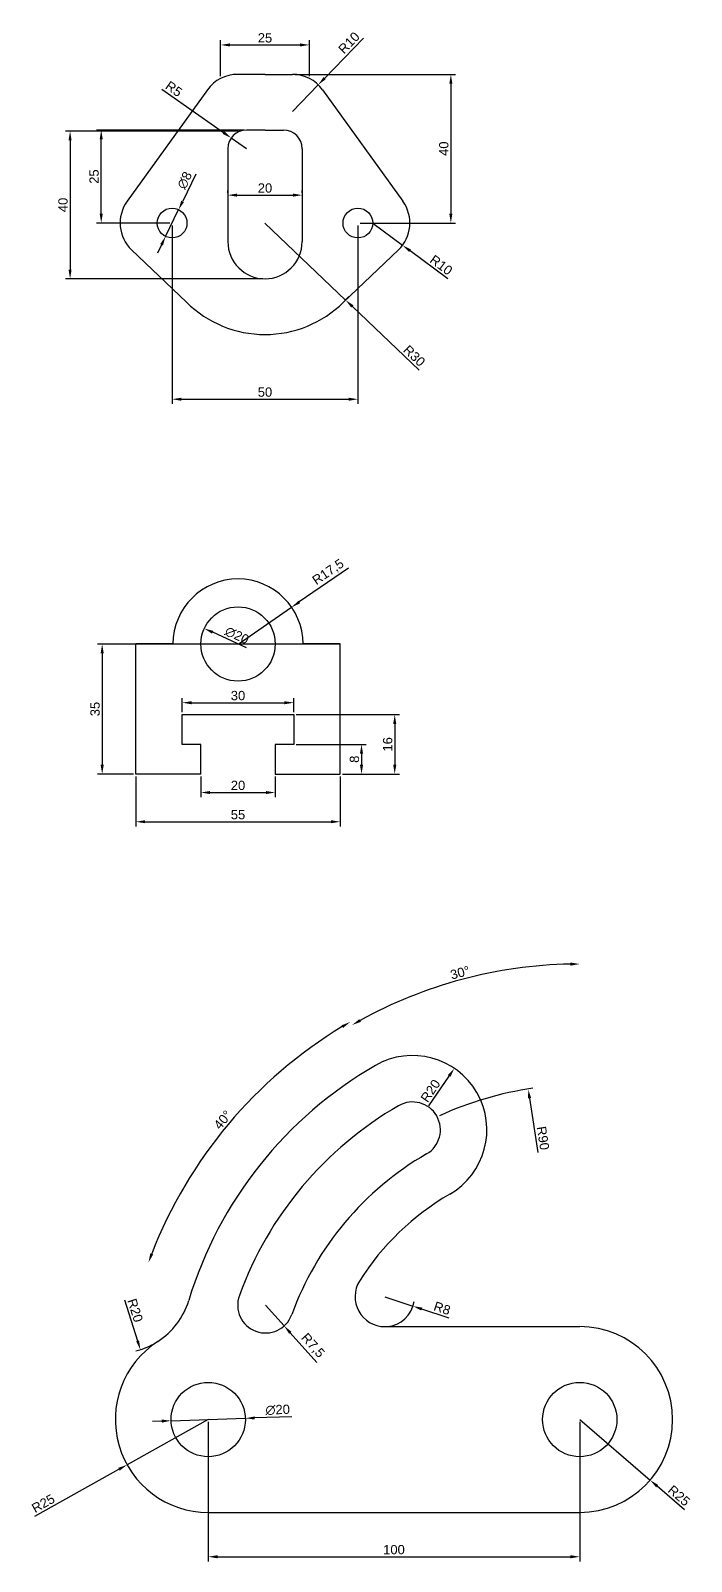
# Model space of a CAD drawing. Header units: millimetres. Extents: x 2424 to 5239, y 901 to 2022.
# Drawn here: x 3928.8 to 4106.6, y 1190.3 to 1602.2 of the extents above; entities that cross this region are included whole.
import ezdxf

# ---------------------------------------------------------------- set-up
doc = ezdxf.new("R2010")
doc.units = ezdxf.units.MM
doc.styles.get("Standard").update_dxf_attribs({"font": 'arial.ttf'})
doc.dimstyles.new('ISO-25', dxfattribs={"dimtxt": 2.5, "dimasz": 2.5, "dimexe": 1.25, "dimexo": 0.625, "dimtad": 1, "dimtxsty": 'Standard', "dimcen": 2.5, "dimadec": 0, "dimazin": 0, "dimtfac": 1, "dimtmove": 0, "dimatfit": 3, "dimfxl": 1, "dimarcsym": 0})

# ---------------------------------------------------------------- blocks, each defined once
blk = doc.blocks.new('*D172')
at = {"color": 0, "lineweight": -2, "transparency": 16777216}
for p, q in [((3986.25, 1575.43), (3946.54, 1575.43)), ((3947.79, 1552.93), (3947.79, 1572.93)), ((3966.25, 1550.43), (3946.54, 1550.43))]:
    blk.add_line(p, q, dxfattribs=at)
at = {"color": 0, "transparency": 16777216}
for points in [[(3947.37, 1572.93), (3948.21, 1572.93), (3947.79, 1575.43)], [(3947.37, 1552.93), (3948.21, 1552.93), (3947.79, 1550.43)]]:
    blk.add_solid(points, dxfattribs=at)
at = {"layer": 'Defpoints', "color": 0, "transparency": 16777216}
for p in [(3947.79, 1575.43), (3986.87, 1575.43), (3966.87, 1550.43)]:
    blk.add_point(p, dxfattribs=at)
at = {"color": 0, "transparency": 16777216, "insert": (3945.89, 1562.93), "char_height": 2.5, "attachment_point": 5, "rotation": 90}
blk.add_mtext('25', dxfattribs=at)
blk = doc.blocks.new('*D173')
at = {"color": 0, "lineweight": -2, "transparency": 16777216}
for p, q in [((3984.62, 1575.16), (3938.16, 1575.16)), ((3939.41, 1572.66), (3939.41, 1537.93)), ((3991.25, 1535.43), (3938.16, 1535.43))]:
    blk.add_line(p, q, dxfattribs=at)
at = {"color": 0, "transparency": 16777216}
for points in [[(3938.99, 1572.66), (3939.82, 1572.66), (3939.41, 1575.16)], [(3938.99, 1537.93), (3939.82, 1537.93), (3939.41, 1535.43)]]:
    blk.add_solid(points, dxfattribs=at)
at = {"layer": 'Defpoints', "color": 0, "transparency": 16777216}
for p in [(3985.25, 1575.16), (3939.41, 1535.43), (3991.87, 1535.43)]:
    blk.add_point(p, dxfattribs=at)
at = {"color": 0, "transparency": 16777216, "insert": (3937.5, 1555.3), "char_height": 2.5, "attachment_point": 5, "rotation": 90}
blk.add_mtext('40', dxfattribs=at)
blk = doc.blocks.new('*D174')
at = {"color": 0, "lineweight": -2, "transparency": 16777216}
for p, q in [((3966.87, 1549.81), (3966.87, 1501.78)), ((4016.87, 1549.81), (4016.87, 1501.78)), ((3969.37, 1503.03), (4014.37, 1503.03))]:
    blk.add_line(p, q, dxfattribs=at)
at = {"color": 0, "transparency": 16777216}
for points in [[(3969.37, 1503.44), (3969.37, 1502.61), (3966.87, 1503.03)], [(4014.37, 1503.44), (4014.37, 1502.61), (4016.87, 1503.03)]]:
    blk.add_solid(points, dxfattribs=at)
at = {"layer": 'Defpoints', "color": 0, "transparency": 16777216}
for p in [(3966.87, 1550.43), (4016.87, 1550.43), (4016.87, 1503.03)]:
    blk.add_point(p, dxfattribs=at)
at = {"color": 0, "transparency": 16777216, "insert": (3991.87, 1504.93), "char_height": 2.5, "attachment_point": 5}
blk.add_mtext('50', dxfattribs=at)
blk = doc.blocks.new('*D175')
at = {"color": 0, "lineweight": -2, "transparency": 16777216}
for p, q in [((3981.87, 1558.56), (3981.87, 1559.18)), ((3984.37, 1557.93), (3999.37, 1557.93)), ((4001.87, 1558.56), (4001.87, 1559.18))]:
    blk.add_line(p, q, dxfattribs=at)
at = {"color": 0, "transparency": 16777216}
for points in [[(3984.37, 1558.35), (3984.37, 1557.52), (3981.87, 1557.93)], [(3999.37, 1558.35), (3999.37, 1557.52), (4001.87, 1557.93)]]:
    blk.add_solid(points, dxfattribs=at)
at = {"layer": 'Defpoints', "color": 0, "transparency": 16777216}
for p in [(3981.87, 1557.93), (4001.87, 1557.93), (4001.87, 1557.93)]:
    blk.add_point(p, dxfattribs=at)
at = {"color": 0, "transparency": 16777216, "insert": (3991.87, 1559.84), "char_height": 2.5, "attachment_point": 5}
blk.add_mtext('20', dxfattribs=at)
blk = doc.blocks.new('*D176')
at = {"color": 0, "lineweight": -2, "transparency": 16777216}
for p, q in [((3999.88, 1590.43), (4043.15, 1590.43)), ((4041.9, 1587.93), (4041.9, 1552.93)), ((4017.5, 1550.43), (4043.15, 1550.43))]:
    blk.add_line(p, q, dxfattribs=at)
at = {"color": 0, "transparency": 16777216}
for points in [[(4041.48, 1587.93), (4042.31, 1587.93), (4041.9, 1590.43)], [(4041.48, 1552.93), (4042.31, 1552.93), (4041.9, 1550.43)]]:
    blk.add_solid(points, dxfattribs=at)
at = {"layer": 'Defpoints', "color": 0, "transparency": 16777216}
for p in [(3999.25, 1590.43), (4016.87, 1550.43), (4041.9, 1550.43)]:
    blk.add_point(p, dxfattribs=at)
at = {"color": 0, "transparency": 16777216, "insert": (4040, 1570.43), "char_height": 2.5, "attachment_point": 5, "rotation": 90}
blk.add_mtext('40', dxfattribs=at)
blk = doc.blocks.new('*D177')
at = {"color": 0, "lineweight": -2, "transparency": 16777216}
for p, q in [((3979.94, 1589.96), (3979.94, 1599.59)), ((3982.44, 1598.34), (4001.31, 1598.34)), ((4003.81, 1589.96), (4003.81, 1599.59))]:
    blk.add_line(p, q, dxfattribs=at)
at = {"color": 0, "transparency": 16777216}
for points in [[(3982.44, 1598.76), (3982.44, 1597.93), (3979.94, 1598.34)], [(4001.31, 1598.76), (4001.31, 1597.93), (4003.81, 1598.34)]]:
    blk.add_solid(points, dxfattribs=at)
at = {"layer": 'Defpoints', "color": 0, "transparency": 16777216}
for p in [(4003.81, 1598.34), (3979.94, 1589.34), (4003.81, 1589.34)]:
    blk.add_point(p, dxfattribs=at)
at = {"color": 0, "transparency": 16777216, "insert": (3991.87, 1600.24), "char_height": 2.5, "attachment_point": 5}
blk.add_mtext('25', dxfattribs=at)
blk = doc.blocks.new('*D178')
at = {"color": 0, "lineweight": -2, "transparency": 16777216}
for p, q in [((4018.36, 1600.19), (4007.94, 1589.42)), ((3999.25, 1580.43), (4006.2, 1587.62))]:
    blk.add_line(p, q, dxfattribs=at)
at = {"color": 0, "transparency": 16777216}
blk.add_solid([(4007.64, 1589.71), (4008.24, 1589.13), (4006.2, 1587.62)], dxfattribs=at)
at = {"layer": 'Defpoints', "color": 0, "transparency": 16777216}
for p in [(4006.2, 1587.62), (3999.25, 1580.43)]:
    blk.add_point(p, dxfattribs=at)
at = {"color": 0, "transparency": 16777216, "insert": (4014.48, 1598.92), "char_height": 2.5, "attachment_point": 5, "rotation": 45.9678}
blk.add_mtext('R10', dxfattribs=at)
blk = doc.blocks.new('*D179')
at = {"color": 0, "lineweight": -2, "transparency": 16777216}
for p, q in [((4020.87, 1550.43), (4028.9, 1544.47)), ((4041.07, 1535.45), (4030.91, 1542.98))]:
    blk.add_line(p, q, dxfattribs=at)
at = {"color": 0, "transparency": 16777216}
blk.add_solid([(4031.16, 1543.32), (4030.66, 1542.65), (4028.9, 1544.47)], dxfattribs=at)
at = {"layer": 'Defpoints', "color": 0, "transparency": 16777216}
for p in [(4020.87, 1550.43), (4028.9, 1544.47)]:
    blk.add_point(p, dxfattribs=at)
at = {"color": 0, "transparency": 16777216, "insert": (4039.3, 1539.12), "char_height": 2.5, "attachment_point": 5, "rotation": 323.4176}
blk.add_mtext('R10', dxfattribs=at)
blk = doc.blocks.new('*D180')
at = {"color": 0, "lineweight": -2, "transparency": 16777216}
for p, q in [((3991.87, 1550.43), (4013.57, 1529.72)), ((4033.36, 1510.83), (4015.38, 1527.99))]:
    blk.add_line(p, q, dxfattribs=at)
blk.add_arc((3991.87, 1550.43), 30, 315.8858, 318.7174, dxfattribs=at)
at = {"color": 0, "transparency": 16777216}
blk.add_solid([(4015.67, 1528.29), (4015.09, 1527.69), (4013.57, 1529.72)], dxfattribs=at)
at = {"layer": 'Defpoints', "color": 0, "transparency": 16777216}
for p in [(3991.87, 1550.43), (4013.57, 1529.72)]:
    blk.add_point(p, dxfattribs=at)
at = {"color": 0, "transparency": 16777216, "insert": (4032.06, 1514.7), "char_height": 2.5, "attachment_point": 5, "rotation": 316.33}
blk.add_mtext('R30', dxfattribs=at)
blk = doc.blocks.new('*D181')
at = {"color": 0, "lineweight": -2, "transparency": 16777216}
for p, q in [((3964.09, 1586.49), (3980.74, 1574.75)), ((3986.87, 1570.43), (3982.79, 1573.31))]:
    blk.add_line(p, q, dxfattribs=at)
at = {"color": 0, "transparency": 16777216}
blk.add_solid([(3980.98, 1575.09), (3980.5, 1574.41), (3982.79, 1573.31)], dxfattribs=at)
at = {"layer": 'Defpoints', "color": 0, "transparency": 16777216}
for p in [(3982.79, 1573.31), (3986.87, 1570.43)]:
    blk.add_point(p, dxfattribs=at)
at = {"color": 0, "transparency": 16777216, "insert": (3967.35, 1586.51), "char_height": 2.5, "attachment_point": 5, "rotation": 324.8285}
blk.add_mtext('R5', dxfattribs=at)
blk = doc.blocks.new('*D182')
at = {"color": 0, "lineweight": -2, "transparency": 16777216}
for p, q in [((3973.26, 1563.58), (3969.72, 1556.28)), ((3965.12, 1546.84), (3968.62, 1554.03)), ((3964.03, 1544.59), (3962.94, 1542.34))]:
    blk.add_line(p, q, dxfattribs=at)
at = {"color": 0, "transparency": 16777216}
for points in [[(3969.34, 1556.46), (3970.09, 1556.1), (3968.62, 1554.03)], [(3963.66, 1544.77), (3964.41, 1544.41), (3965.12, 1546.84)]]:
    blk.add_solid(points, dxfattribs=at)
at = {"layer": 'Defpoints', "color": 0, "transparency": 16777216}
for p in [(3968.62, 1554.03), (3965.12, 1546.84)]:
    blk.add_point(p, dxfattribs=at)
at = {"color": 0, "transparency": 16777216, "insert": (3970.26, 1561.91), "char_height": 2.5, "attachment_point": 5, "rotation": 64.0716}
blk.add_mtext('∅8', dxfattribs=at)
blk = doc.blocks.new('*D183')
at = {"color": 0, "lineweight": -2, "transparency": 16777216}
for p, q in [((3974.61, 1401.55), (3974.61, 1395.96)), ((3994.61, 1401.55), (3994.61, 1395.96)), ((3977.11, 1397.21), (3992.11, 1397.21))]:
    blk.add_line(p, q, dxfattribs=at)
at = {"color": 0, "transparency": 16777216}
for points in [[(3977.11, 1397.63), (3977.11, 1396.8), (3974.61, 1397.21)], [(3992.11, 1397.63), (3992.11, 1396.8), (3994.61, 1397.21)]]:
    blk.add_solid(points, dxfattribs=at)
at = {"layer": 'Defpoints', "color": 0, "transparency": 16777216}
for p in [(3974.61, 1402.17), (3994.61, 1402.17), (3994.61, 1397.21)]:
    blk.add_point(p, dxfattribs=at)
at = {"color": 0, "transparency": 16777216, "insert": (3984.61, 1399.12), "char_height": 2.5, "attachment_point": 5}
blk.add_mtext('20', dxfattribs=at)
blk = doc.blocks.new('*D184')
at = {"color": 0, "lineweight": -2, "transparency": 16777216}
for p, q in [((3957.11, 1401.55), (3957.11, 1388.1)), ((4012.11, 1401.55), (4012.11, 1388.1)), ((3959.61, 1389.35), (4009.61, 1389.35))]:
    blk.add_line(p, q, dxfattribs=at)
at = {"color": 0, "transparency": 16777216}
for points in [[(3959.61, 1389.77), (3959.61, 1388.94), (3957.11, 1389.35)], [(4009.61, 1389.77), (4009.61, 1388.94), (4012.11, 1389.35)]]:
    blk.add_solid(points, dxfattribs=at)
at = {"layer": 'Defpoints', "color": 0, "transparency": 16777216}
for p in [(3957.11, 1402.17), (4012.11, 1402.17), (4012.11, 1389.35)]:
    blk.add_point(p, dxfattribs=at)
at = {"color": 0, "transparency": 16777216, "insert": (3984.61, 1391.25), "char_height": 2.5, "attachment_point": 5}
blk.add_mtext('55', dxfattribs=at)
blk = doc.blocks.new('*D185')
at = {"color": 0, "lineweight": -2, "transparency": 16777216}
for p, q in [((4011.48, 1437.17), (3946.8, 1437.17)), ((3948.05, 1434.67), (3948.05, 1404.67)), ((3956.48, 1402.17), (3946.8, 1402.17))]:
    blk.add_line(p, q, dxfattribs=at)
at = {"color": 0, "transparency": 16777216}
for points in [[(3947.63, 1434.67), (3948.47, 1434.67), (3948.05, 1437.17)], [(3947.63, 1404.67), (3948.47, 1404.67), (3948.05, 1402.17)]]:
    blk.add_solid(points, dxfattribs=at)
at = {"layer": 'Defpoints', "color": 0, "transparency": 16777216}
for p in [(4012.11, 1437.17), (3948.05, 1402.17), (3957.11, 1402.17)]:
    blk.add_point(p, dxfattribs=at)
at = {"color": 0, "transparency": 16777216, "insert": (3946.15, 1419.67), "char_height": 2.5, "attachment_point": 5, "rotation": 90}
blk.add_mtext('35', dxfattribs=at)
blk = doc.blocks.new('*D186')
at = {"color": 0, "lineweight": -2, "transparency": 16777216}
for p, q in [((4000.23, 1410.17), (4019.1, 1410.17)), ((4017.85, 1407.67), (4017.85, 1404.67)), ((4012.73, 1402.17), (4019.1, 1402.17))]:
    blk.add_line(p, q, dxfattribs=at)
at = {"color": 0, "transparency": 16777216}
for points in [[(4017.43, 1407.67), (4018.27, 1407.67), (4017.85, 1410.17)], [(4017.43, 1404.67), (4018.27, 1404.67), (4017.85, 1402.17)]]:
    blk.add_solid(points, dxfattribs=at)
at = {"layer": 'Defpoints', "color": 0, "transparency": 16777216}
for p in [(3999.61, 1410.17), (4012.11, 1402.17), (4017.85, 1402.17)]:
    blk.add_point(p, dxfattribs=at)
at = {"color": 0, "transparency": 16777216, "insert": (4015.95, 1406.17), "char_height": 2.5, "attachment_point": 5, "rotation": 90}
blk.add_mtext('8', dxfattribs=at)
blk = doc.blocks.new('*D187')
at = {"color": 0, "lineweight": -2, "transparency": 16777216}
for p, q in [((4000.23, 1418.17), (4028.04, 1418.17)), ((4026.79, 1415.67), (4026.79, 1404.67)), ((4012.73, 1402.17), (4028.04, 1402.17))]:
    blk.add_line(p, q, dxfattribs=at)
at = {"color": 0, "transparency": 16777216}
for points in [[(4026.38, 1415.67), (4027.21, 1415.67), (4026.79, 1418.17)], [(4026.38, 1404.67), (4027.21, 1404.67), (4026.79, 1402.17)]]:
    blk.add_solid(points, dxfattribs=at)
at = {"layer": 'Defpoints', "color": 0, "transparency": 16777216}
for p in [(3999.61, 1418.17), (4012.11, 1402.17), (4026.79, 1402.17)]:
    blk.add_point(p, dxfattribs=at)
at = {"color": 0, "transparency": 16777216, "insert": (4024.89, 1410.17), "char_height": 2.5, "attachment_point": 5, "rotation": 90}
blk.add_mtext('16', dxfattribs=at)
blk = doc.blocks.new('*D188')
at = {"color": 0, "lineweight": -2, "transparency": 16777216}
for p, q in [((3969.61, 1418.8), (3969.61, 1422.63)), ((3972.11, 1421.38), (3997.11, 1421.38)), ((3999.61, 1418.8), (3999.61, 1422.63))]:
    blk.add_line(p, q, dxfattribs=at)
at = {"color": 0, "transparency": 16777216}
for points in [[(3972.11, 1421.79), (3972.11, 1420.96), (3969.61, 1421.38)], [(3997.11, 1421.79), (3997.11, 1420.96), (3999.61, 1421.38)]]:
    blk.add_solid(points, dxfattribs=at)
at = {"layer": 'Defpoints', "color": 0, "transparency": 16777216}
for p in [(3999.61, 1421.38), (3969.61, 1418.17), (3999.61, 1418.17)]:
    blk.add_point(p, dxfattribs=at)
at = {"color": 0, "transparency": 16777216, "insert": (3984.61, 1423.28), "char_height": 2.5, "attachment_point": 5}
blk.add_mtext('30', dxfattribs=at)
blk = doc.blocks.new('*D189')
at = {"color": 0, "lineweight": -2, "transparency": 16777216}
for p, q in [((4014.34, 1457.54), (4001.11, 1448.48)), ((3984.61, 1437.17), (3999.04, 1447.06))]:
    blk.add_line(p, q, dxfattribs=at)
at = {"color": 0, "transparency": 16777216}
blk.add_solid([(4000.87, 1448.82), (4001.34, 1448.13), (3999.04, 1447.06)], dxfattribs=at)
at = {"layer": 'Defpoints', "color": 0, "transparency": 16777216}
for p in [(3999.04, 1447.06), (3984.61, 1437.17)]:
    blk.add_point(p, dxfattribs=at)
at = {"color": 0, "transparency": 16777216, "insert": (4008.95, 1456.43), "char_height": 2.5, "attachment_point": 5, "rotation": 34.4143}
blk.add_mtext('R17,5', dxfattribs=at)
blk = doc.blocks.new('*D190')
at = {"color": 0, "lineweight": -2, "transparency": 16777216}
blk.add_line((3986.92, 1436.11), (3977.79, 1440.31), dxfattribs=at)
at = {"color": 0, "transparency": 16777216}
blk.add_solid([(3977.97, 1440.69), (3977.62, 1439.93), (3975.52, 1441.36)], dxfattribs=at)
at = {"layer": 'Defpoints', "color": 0, "transparency": 16777216}
for p in [(3975.52, 1441.36), (3993.69, 1432.99)]:
    blk.add_point(p, dxfattribs=at)
at = {"color": 0, "transparency": 16777216, "insert": (3984.32, 1439.48), "char_height": 2.5, "attachment_point": 5, "rotation": 335.2621}
blk.add_mtext('∅20', dxfattribs=at)
blk = doc.blocks.new('*D191')
at = {"color": 0, "lineweight": -2, "transparency": 16777216}
blk.add_arc((4076.59, 1228.52), 122.56, 91.1688, 118.8312, dxfattribs=at)
at = {"color": 0, "transparency": 16777216}
for points in [[(4074.08, 1351.47), (4074.09, 1350.63), (4076.59, 1351.07)], [(4017.69, 1335.52), (4017.28, 1336.25), (4015.31, 1334.66)]]:
    blk.add_solid(points, dxfattribs=at)
at = {"layer": 'Defpoints', "color": 0, "transparency": 16777216}
for p in [(4076.59, 1358.41), (4055.3, 1349.21), (4013.13, 1338.42), (4076.59, 1228.52), (4076.59, 1228.52)]:
    blk.add_point(p, dxfattribs=at)
at = {"color": 0, "transparency": 16777216, "insert": (4044.37, 1348.74), "char_height": 2.5, "attachment_point": 5, "rotation": 15}
blk.add_mtext('30°', dxfattribs=at)
blk = doc.blocks.new('*D192')
at = {"color": 0, "lineweight": -2, "transparency": 16777216}
blk.add_arc((4076.59, 1228.52), 123.52, 121.1597, 158.8403, dxfattribs=at)
at = {"color": 0, "transparency": 16777216}
for points in [[(4012.46, 1334.57), (4012.88, 1333.86), (4014.83, 1335.49)], [(3961.78, 1272.96), (3961, 1273.25), (3960.51, 1270.76)]]:
    blk.add_solid(points, dxfattribs=at)
at = {"layer": 'Defpoints', "color": 0, "transparency": 16777216}
for p in [(4013.13, 1338.42), (3991.82, 1318.36), (3929.5, 1282.05), (4076.59, 1228.52), (4076.59, 1228.52)]:
    blk.add_point(p, dxfattribs=at)
at = {"color": 0, "transparency": 16777216, "insert": (3980.51, 1309.13), "char_height": 2.5, "attachment_point": 5, "rotation": 50}
blk.add_mtext('40°', dxfattribs=at)
blk = doc.blocks.new('*D193')
at = {"color": 0, "lineweight": -2, "transparency": 16777216}
blk.add_line((4065.38, 1300.37), (4063.11, 1314.97), dxfattribs=at)
blk.add_arc((4076.59, 1228.52), 90, 98.0664, 114.8261, dxfattribs=at)
at = {"color": 0, "transparency": 16777216}
blk.add_solid([(4063.52, 1315.03), (4062.69, 1314.91), (4062.72, 1317.44)], dxfattribs=at)
at = {"layer": 'Defpoints', "color": 0, "transparency": 16777216}
for p in [(4062.72, 1317.44), (4076.59, 1228.52)]:
    blk.add_point(p, dxfattribs=at)
at = {"color": 0, "transparency": 16777216, "insert": (4066.7, 1304.23), "char_height": 2.5, "attachment_point": 5, "rotation": 278.8622}
blk.add_mtext('R90', dxfattribs=at)
blk = doc.blocks.new('*D194')
at = {"color": 0, "lineweight": -2, "transparency": 16777216}
for p, q in [((3992.01, 1259.3), (3997.02, 1253.71)), ((4005.83, 1243.87), (3998.68, 1251.85))]:
    blk.add_line(p, q, dxfattribs=at)
at = {"color": 0, "transparency": 16777216}
blk.add_solid([(3998.99, 1252.13), (3998.37, 1251.57), (3997.02, 1253.71)], dxfattribs=at)
at = {"layer": 'Defpoints', "color": 0, "transparency": 16777216}
for p in [(3992.01, 1259.3), (3997.02, 1253.71)]:
    blk.add_point(p, dxfattribs=at)
at = {"color": 0, "transparency": 16777216, "insert": (4004.67, 1248.34), "char_height": 2.5, "attachment_point": 5, "rotation": 311.8439}
blk.add_mtext('R7,5', dxfattribs=at)
blk = doc.blocks.new('*D195')
at = {"color": 0, "lineweight": -2, "transparency": 16777216}
for p, q in [((4076.59, 1228.52), (4095.54, 1212.21)), ((4104.82, 1204.23), (4097.43, 1210.58))]:
    blk.add_line(p, q, dxfattribs=at)
at = {"color": 0, "transparency": 16777216}
blk.add_solid([(4097.71, 1210.9), (4097.16, 1210.27), (4095.54, 1212.21)], dxfattribs=at)
at = {"layer": 'Defpoints', "color": 0, "transparency": 16777216}
for p in [(4076.59, 1228.52), (4095.54, 1212.21)]:
    blk.add_point(p, dxfattribs=at)
at = {"color": 0, "transparency": 16777216, "insert": (4103.31, 1208.03), "char_height": 2.5, "attachment_point": 5, "rotation": 319.2981}
blk.add_mtext('R25', dxfattribs=at)
blk = doc.blocks.new('*D196')
at = {"color": 0, "lineweight": -2, "transparency": 16777216}
for p, q in [((3976.59, 1228.52), (3954.75, 1216.34)), ((3929.94, 1202.51), (3952.57, 1215.12))]:
    blk.add_line(p, q, dxfattribs=at)
at = {"color": 0, "transparency": 16777216}
blk.add_solid([(3952.36, 1215.49), (3952.77, 1214.76), (3954.75, 1216.34)], dxfattribs=at)
at = {"layer": 'Defpoints', "color": 0, "transparency": 16777216}
for p in [(3976.59, 1228.52), (3954.75, 1216.34)]:
    blk.add_point(p, dxfattribs=at)
at = {"color": 0, "transparency": 16777216, "insert": (3932.18, 1205.94), "char_height": 2.5, "attachment_point": 5, "rotation": 29.1408}
blk.add_mtext('R25', dxfattribs=at)
blk = doc.blocks.new('*D197')
at = {"color": 0, "lineweight": -2, "transparency": 16777216}
blk.add_line((3954.02, 1260.74), (3957.58, 1249.69), dxfattribs=at)
blk.add_arc((3952.21, 1266.34), 20, 284.2788, 301.0067, dxfattribs=at)
at = {"color": 0, "transparency": 16777216}
blk.add_solid([(3957.97, 1249.81), (3957.18, 1249.56), (3958.34, 1247.31)], dxfattribs=at)
at = {"layer": 'Defpoints', "color": 0, "transparency": 16777216}
for p in [(3952.21, 1266.34), (3958.34, 1247.31)]:
    blk.add_point(p, dxfattribs=at)
at = {"color": 0, "transparency": 16777216, "insert": (3956.93, 1257.89), "char_height": 2.5, "attachment_point": 5, "rotation": 287.8598}
blk.add_mtext('R20', dxfattribs=at)
blk = doc.blocks.new('*D198')
at = {"color": 0, "lineweight": -2, "transparency": 16777216}
blk.add_line((4035.96, 1312.9), (4041.43, 1320.93), dxfattribs=at)
at = {"color": 0, "transparency": 16777216}
blk.add_solid([(4041.08, 1321.16), (4041.77, 1320.69), (4042.83, 1323)], dxfattribs=at)
at = {"layer": 'Defpoints', "color": 0, "transparency": 16777216}
for p in [(4042.83, 1323), (4031.59, 1306.46)]:
    blk.add_point(p, dxfattribs=at)
at = {"color": 0, "transparency": 16777216, "insert": (4036.42, 1316.95), "char_height": 2.5, "attachment_point": 5, "rotation": 55.7856}
blk.add_mtext('R20', dxfattribs=at)
blk = doc.blocks.new('*D199')
at = {"color": 0, "lineweight": -2, "transparency": 16777216}
for p, q in [((4024.1, 1261.52), (4031.7, 1259.02)), ((4041.47, 1255.8), (4034.07, 1258.24))]:
    blk.add_line(p, q, dxfattribs=at)
blk.add_arc((4024.1, 1261.52), 8, 274.4762, 350.7545, dxfattribs=at)
at = {"color": 0, "transparency": 16777216}
blk.add_solid([(4034.2, 1258.63), (4033.94, 1257.84), (4031.7, 1259.02)], dxfattribs=at)
at = {"layer": 'Defpoints', "color": 0, "transparency": 16777216}
for p in [(4024.1, 1261.52), (4031.7, 1259.02)]:
    blk.add_point(p, dxfattribs=at)
at = {"color": 0, "transparency": 16777216, "insert": (4039.55, 1258.44), "char_height": 2.5, "attachment_point": 5, "rotation": 341.8021}
blk.add_mtext('R8', dxfattribs=at)
blk = doc.blocks.new('*D200')
at = {"color": 0, "lineweight": -2, "transparency": 16777216}
for p, q in [((3964.09, 1228.1), (3961.59, 1228.01)), ((3966.59, 1228.18), (3986.58, 1228.85)), ((3999.12, 1229.27), (3989.08, 1228.93))]:
    blk.add_line(p, q, dxfattribs=at)
at = {"color": 0, "transparency": 16777216}
for points in [[(3964.08, 1228.51), (3964.11, 1227.68), (3966.59, 1228.18)], [(3989.06, 1229.35), (3989.09, 1228.52), (3986.58, 1228.85)]]:
    blk.add_solid(points, dxfattribs=at)
at = {"layer": 'Defpoints', "color": 0, "transparency": 16777216}
for p in [(3966.59, 1228.18), (3986.58, 1228.85)]:
    blk.add_point(p, dxfattribs=at)
at = {"color": 0, "transparency": 16777216, "insert": (3995.28, 1231.11), "char_height": 2.5, "attachment_point": 5, "rotation": 1.9155}
blk.add_mtext('∅20', dxfattribs=at)
blk = doc.blocks.new('*D201')
at = {"color": 0, "lineweight": -2, "transparency": 16777216}
for p, q in [((3976.59, 1227.89), (3976.59, 1190.35)), ((4076.59, 1227.89), (4076.59, 1190.35)), ((3979.09, 1191.6), (4074.09, 1191.6))]:
    blk.add_line(p, q, dxfattribs=at)
at = {"color": 0, "transparency": 16777216}
for points in [[(3979.09, 1192.02), (3979.09, 1191.18), (3976.59, 1191.6)], [(4074.09, 1192.02), (4074.09, 1191.18), (4076.59, 1191.6)]]:
    blk.add_solid(points, dxfattribs=at)
at = {"layer": 'Defpoints', "color": 0, "transparency": 16777216}
for p in [(3976.59, 1228.52), (4076.59, 1228.52), (4076.59, 1191.6)]:
    blk.add_point(p, dxfattribs=at)
at = {"color": 0, "transparency": 16777216, "insert": (4026.59, 1193.5), "char_height": 2.5, "attachment_point": 5}
blk.add_mtext('100', dxfattribs=at)

msp = doc.modelspace()

# ---------------------------------------------------------------- linework, layer by layer
at = {"color": 7}
for p, q in [((3991.873, 1590.434), (3984.493, 1590.434)), ((3991.873, 1590.434), (3999.254, 1590.434)), ((3976.38, 1586.281), (3954.761, 1556.281)), ((4007.367, 1586.281), (4028.986, 1556.281)), ((3991.873, 1575.434), (3986.873, 1575.434)), ((3991.873, 1575.434), (3996.873, 1575.434)), ((3981.873, 1570.434), (3981.873, 1545.434)), ((4001.873, 1570.434), (4001.873, 1545.434)), ((3955.979, 1543.191), (3970.774, 1529.107)), ((4027.768, 1543.191), (4012.972, 1529.107)), ((3957.107, 1402.172), (3957.107, 1437.172)), ((3957.107, 1437.172), (3967.107, 1437.172)), ((3967.107, 1437.172), (3957.107, 1437.172)), ((4002.107, 1437.172), (4012.107, 1437.172)), ((4012.107, 1437.172), (4002.107, 1437.172)), ((4012.107, 1402.172), (4012.107, 1437.172)), ((3969.607, 1410.172), (3969.607, 1418.172)), ((3969.607, 1418.172), (3999.607, 1418.172)), ((3999.607, 1418.172), (3999.607, 1410.172)), ((3974.607, 1410.172), (3969.607, 1410.172)), ((3974.607, 1402.172), (3974.607, 1410.172)), ((3999.607, 1410.172), (3994.607, 1410.172)), ((3994.607, 1410.172), (3994.607, 1402.172)), ((3974.607, 1402.172), (3957.107, 1402.172)), ((3994.607, 1402.172), (4012.107, 1402.172)), ((4024.097, 1253.515), (4076.585, 1253.515)), ((3976.585, 1203.515), (4076.585, 1203.515))]:
    msp.add_line(p, q, dxfattribs=at)
for centre, radius in [((3966.873, 1550.434), 4), ((4016.873, 1550.434), 4), ((3984.607, 1437.172), 10), ((3976.585, 1228.515), 10), ((4076.585, 1228.515), 10)]:
    msp.add_circle(centre, radius, dxfattribs=at)
for centre, radius, start, end in [((3984.493, 1580.434), 10, 90, 144.22144), ((3999.254, 1580.434), 10, 35.77856, 90), ((3986.873, 1570.434), 5, 90, 180), ((3996.873, 1570.434), 5, 0, 90), ((3962.873, 1550.434), 10, 144.22144, 226.41239), ((4020.873, 1550.434), 10, 313.58761, 35.77856), ((3991.873, 1545.434), 10, 180, 270), ((3991.873, 1545.434), 10, 270, 0), ((3991.873, 1550.434), 30, 225.30786, 270), ((3991.873, 1550.434), 30, 270, 314.69214), ((3984.607, 1437.172), 17.5, 0, 180), ((4031.585, 1306.458), 20, 300, 120), ((4076.585, 1228.515), 110, 120, 163.08369), ((4031.585, 1306.458), 7.5, 300, 120), ((4076.585, 1228.515), 97.5, 120, 160), ((4076.585, 1228.515), 82.5, 120, 160), ((4076.585, 1228.515), 70, 120, 147.84185), ((4024.097, 1261.515), 8, 147.84185, 270), ((3952.21, 1266.342), 20, 302.79717, 343.08369), ((3992.013, 1259.297), 7.5, 160.00003, 340), ((4076.585, 1228.515), 25, 270, 90), ((3976.585, 1228.515), 25, 122.79717, 270)]:
    msp.add_arc(centre, radius, start, end, dxfattribs=at)

# ---------------------------------------------------------------- dimensions: what is measured, and where the dimension line sits
at = {"color": 114, "true_color": 0x139b48}
for center, mpoint, picture, middle in [((3999.254, 1580.434), (4006.204, 1587.624), '*D178', (4015.85, 1597.601)), ((3986.873, 1570.434), (3982.786, 1573.314), '*D181', (3966.258, 1584.961)), ((3991.873, 1550.434), (4013.573, 1529.719), '*D180', (4030.75, 1513.322)), ((4020.873, 1550.434), (4028.903, 1544.474), '*D179', (4038.17, 1537.597)), ((3984.607, 1437.172), (3999.044, 1447.062), '*D189', (4010.151, 1454.672)), ((4031.585, 1306.458), (4042.831, 1322.996), '*D198', (4037.991, 1315.878)), ((4076.585, 1228.515), (4062.72, 1317.441), '*D193', (4064.825, 1303.937)), ((3952.21, 1266.342), (3958.344, 1247.306), '*D197', (3955.122, 1257.306)), ((3976.585, 1228.515), (3954.75, 1216.341), '*D196', (3933.108, 1204.275))]:
    dim = msp.add_radius_dim(center=center, mpoint=mpoint, dimstyle='ISO-25', dxfattribs=at)
    dim.commit()
    dim.dimension.update_dxf_attribs({"geometry": picture, "text_midpoint": middle, "dimtype": 164})
dim = msp.add_linear_dim(base=(4003.811, 1598.342), p1=(3979.936, 1589.335), p2=(4003.811, 1589.335), text='25', dimstyle='ISO-25', dxfattribs=at)
dim.commit()
dim.dimension.update_dxf_attribs({"geometry": '*D177', "text_midpoint": (3991.873, 1600.244)})
for base, p1, p2, picture, middle in [((4041.896, 1550.434), (3999.254, 1590.434), (4016.873, 1550.434), '*D176', (4039.995, 1570.434)), ((3947.79, 1575.434), (3966.873, 1550.434), (3986.873, 1575.434), '*D172', (3945.889, 1562.934)), ((3948.051, 1402.172), (4012.107, 1437.172), (3957.107, 1402.172), '*D185', (3946.148, 1419.672)), ((4026.794, 1402.172), (3999.607, 1418.172), (4012.107, 1402.172), '*D187', (4024.893, 1410.172)), ((4017.852, 1402.172), (3999.607, 1410.172), (4012.107, 1402.172), '*D186', (4015.95, 1406.172))]:
    dim = msp.add_linear_dim(base=base, p1=p1, p2=p2, angle=90, dimstyle='ISO-25', dxfattribs=at)
    dim.commit()
    dim.dimension.update_dxf_attribs({"geometry": picture, "text_midpoint": middle})
dim = msp.add_linear_dim(base=(3939.406, 1535.434), p1=(3985.247, 1575.162), p2=(3991.873, 1535.434), angle=90, text='40', dimstyle='ISO-25', dxfattribs=at)
dim.commit()
dim.dimension.update_dxf_attribs({"geometry": '*D173', "text_midpoint": (3937.504, 1555.298)})
for p1, p2, picture, middle in [((3965.124, 1546.837), (3968.622, 1554.031), '*D182', (3970.263, 1561.915)), ((3966.591, 1228.181), (3986.58, 1228.849), '*D200', (3995.28, 1231.113))]:
    dim = msp.add_diameter_dim_2p(p1=p1, p2=p2, dimstyle='ISO-25', dxfattribs=at)
    dim.commit()
    dim.dimension.update_dxf_attribs({"geometry": picture, "text_midpoint": middle})
for base, p1, p2, picture, middle in [((4001.873, 1557.934), (3981.873, 1557.934), (4001.873, 1557.934), '*D175', (3991.873, 1559.836)), ((4016.873, 1503.028), (3966.873, 1550.434), (4016.873, 1550.434), '*D174', (3991.873, 1504.929)), ((3999.607, 1421.376), (3969.607, 1418.172), (3999.607, 1418.172), '*D188', (3984.607, 1423.278)), ((4012.107, 1389.353), (3957.107, 1402.172), (4012.107, 1402.172), '*D184', (3984.607, 1391.25)), ((3994.607, 1397.214), (3974.607, 1402.172), (3994.607, 1402.172), '*D183', (3984.607, 1399.116)), ((4076.585, 1191.599), (3976.585, 1228.515), (4076.585, 1228.515), '*D201', (4026.585, 1193.5))]:
    dim = msp.add_linear_dim(base=base, p1=p1, p2=p2, dimstyle='ISO-25', dxfattribs=at)
    dim.commit()
    dim.dimension.update_dxf_attribs({"geometry": picture, "text_midpoint": middle})
dim = msp.add_diameter_dim_2p(p1=(3993.689, 1432.987), p2=(3975.524, 1441.356), dimstyle='ISO-25', dxfattribs=at)
dim.commit()
dim.dimension.update_dxf_attribs({"geometry": '*D190', "text_midpoint": (3983.491, 1437.686), "dimtype": 163})
for base, line1, line2, picture, middle in [((4055.303, 1349.213), ((4076.585, 1228.515), (4076.585, 1358.41)), ((4076.585, 1228.515), (4013.134, 1338.417)), '*D191', (4044.372, 1348.736)), ((3991.821, 1318.36), ((4076.585, 1228.515), (4013.134, 1338.417)), ((4076.585, 1228.515), (3929.5, 1282.05)), '*D192', (3980.507, 1309.134))]:
    dim = msp.add_angular_dim_2l(base=base, line1=line1, line2=line2, dimstyle='ISO-25', dxfattribs=at)
    dim.commit()
    dim.dimension.update_dxf_attribs({"geometry": picture, "text_midpoint": middle})
for center, mpoint, picture, middle in [((4024.097, 1261.515), (4031.697, 1259.017), '*D199', (4039.552, 1258.436)), ((3992.013, 1259.297), (3997.016, 1253.71), '*D194', (4004.672, 1248.342)), ((4076.585, 1228.515), (4095.538, 1212.212), '*D195', (4103.314, 1208.032))]:
    dim = msp.add_radius_dim(center=center, mpoint=mpoint, dimstyle='ISO-25', dxfattribs=at)
    dim.commit()
    dim.dimension.update_dxf_attribs({"geometry": picture, "text_midpoint": middle})

doc.saveas('drawing.dxf')
